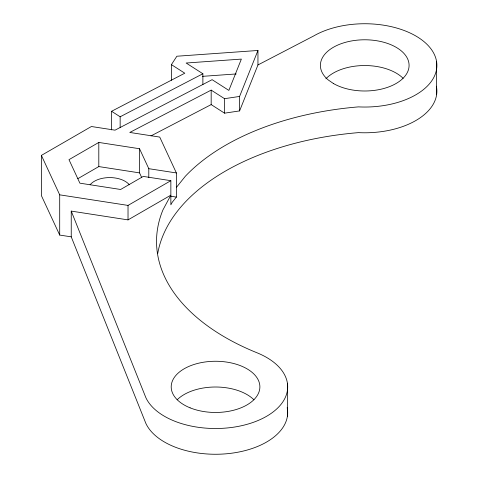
<?xml version="1.0" encoding="UTF-8"?>
<svg xmlns="http://www.w3.org/2000/svg" width="478" height="478" viewBox="0 0 478 478"><rect width="100%" height="100%" fill="white"/><g stroke="black" fill="none" stroke-linecap="round" stroke-linejoin="round"><path stroke-width="0.72" d="M148.795 177.463L148.795 168.686L139.54 148.742L98.803 142.438L68.981 159.658L79.898 183.176L120.635 189.479L143.269 176.412L170.855 180.684L170.855 204.817L172.188 202.337L176.382 197.091L176.382 172.952L159.736 137.084L129.777 132.448L211.174 90.115L211.174 104.598L224.546 113.167L239.592 110.914L239.592 96.437L257.953 50.471L176.86 56.231L171.417 64.638L171.417 80.28M239.592 110.914L257.953 64.954L257.953 50.471M176.382 187.436L185.285 176.322A235.415 135.913 0 0 1 358.452 106.881A72.136 41.646 0 0 0 432.53 51.146A72.136 41.646 0 0 0 313.729 35.94L257.953 64.954M287.17 407.668A72.136 41.646 0 0 1 229.195 453.508A72.136 41.646 0 0 1 145.862 423.389L71.24 236.849L59.702 235.068L41.395 195.621L41.395 155.392L91.412 126.515L115.025 130.165L212.118 79.671L228.86 90.402L241.36 59.099L186.139 63.024L202.881 73.749L202.881 84.612M77.866 178.664L98.803 166.577L139.54 172.881L141.703 177.535M41.395 155.392L59.702 194.839L128.026 205.409L170.855 180.684M128.026 219.892L170.855 195.161L162.95 209.89A235.415 135.913 0 0 0 256.919 352.746A72.136 41.646 0 0 1 256.919 420.981A72.136 41.646 0 0 1 145.862 397.642L71.24 211.103L128.026 219.892L128.026 205.409M111.577 129.908L111.577 111.284L184.789 73.206L171.417 64.638M111.577 111.284L120.151 116.781L202.881 73.749M150.952 135.919L211.174 104.598M211.174 90.115L224.546 98.683L239.592 96.437M202.337 76.355L236.204 73.947M148.795 168.686L176.382 172.952M170.574 196.195L176.382 197.091M436.605 61.758L436.605 94.764M287.409 383.236L287.409 416.242M224.546 98.683L224.546 113.167M139.54 148.742L139.54 172.881M120.151 116.781L120.151 127.644M98.803 142.438L98.803 166.577M71.24 211.103L71.24 236.849M59.702 194.839L59.702 235.068M436.372 86.195A72.136 41.646 0 0 1 358.452 132.627A235.415 135.913 0 0 0 157.746 253.4M177.141 399.811A44.34 25.603 0 0 1 253.943 399.811M325.865 78.822A44.34 25.603 0 0 1 364.254 65.54A44.34 25.603 0 0 1 403.145 78.338M90.073 184.807A21.677 12.518 0 0 1 109.719 177.583A21.677 12.518 0 0 1 129.365 184.807M333.387 83.495L328.416 80.077A44.34 25.603 0 0 1 358.315 40.056A44.34 25.603 0 0 1 406.832 73.445A44.34 25.603 0 0 1 333.387 83.495M190.107 407.836A44.34 25.603 0 0 0 259.715 389.092A44.34 25.603 0 0 0 196.805 363.662A44.34 25.603 0 0 0 190.107 407.836"/></g></svg>
